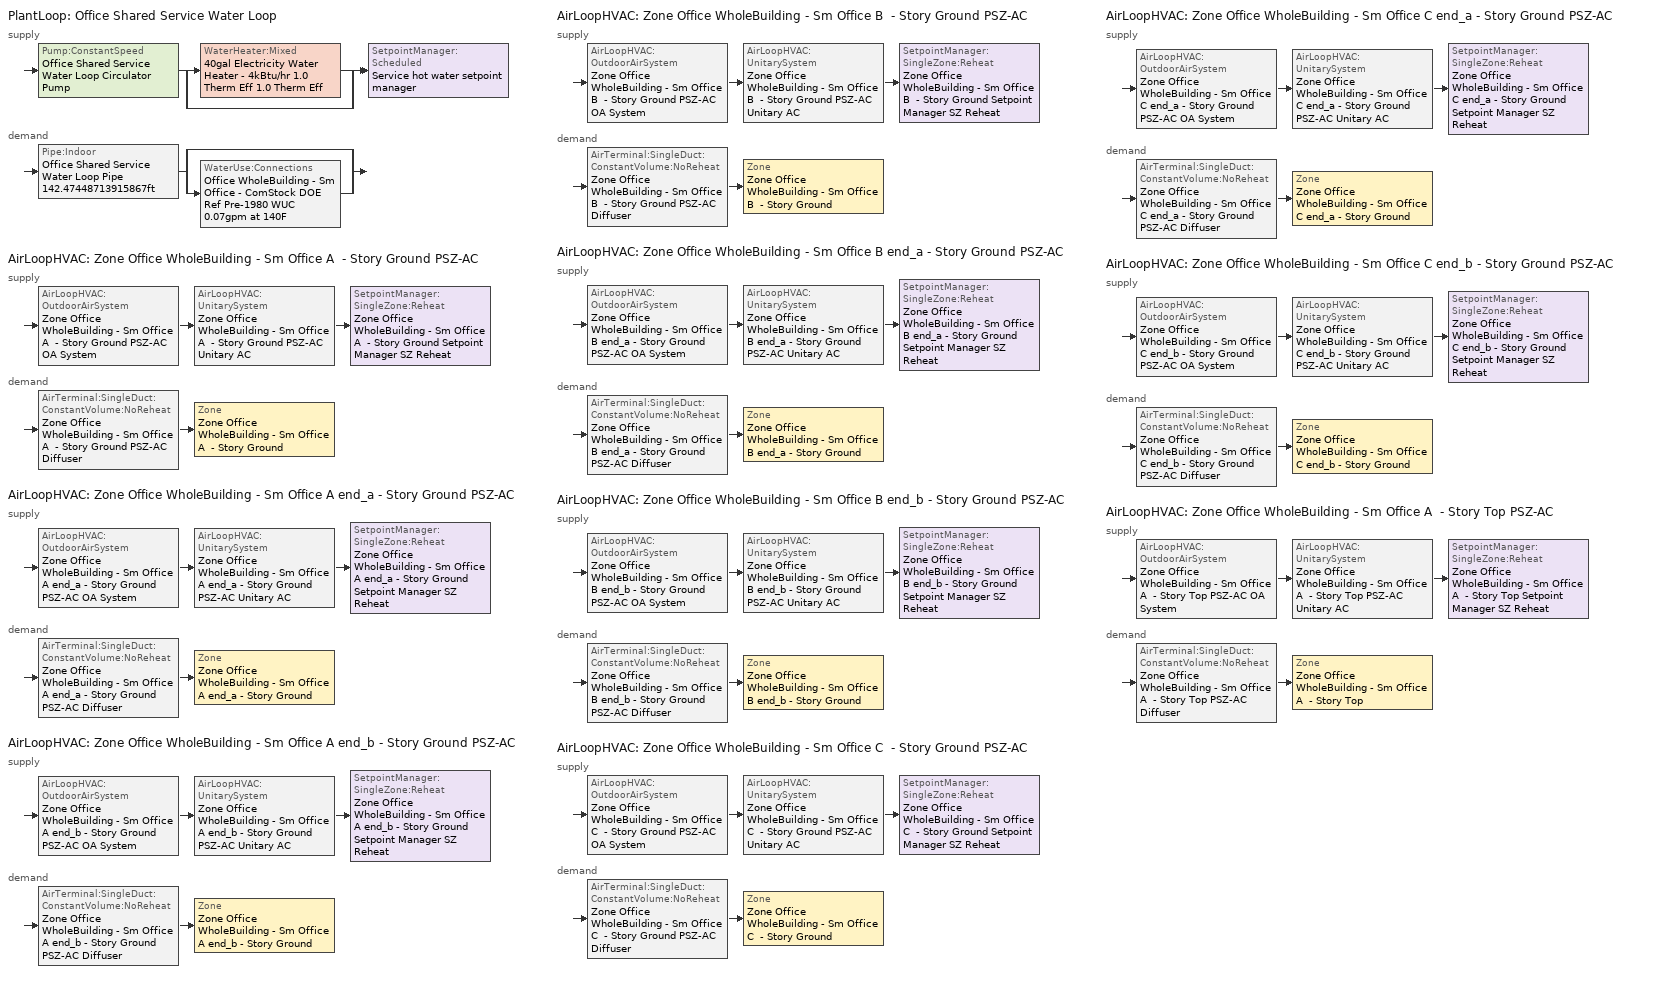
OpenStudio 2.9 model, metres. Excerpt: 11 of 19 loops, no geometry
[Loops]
PlantLoop 'Office Shared Service Water Loop'
 supply: Pump:ConstantSpeed 'Office Shared Service Water Loop Circulator Pump' > split
  | WaterHeater:Mixed '40gal Electricity Water Heater - 4kBtu/hr 1.0 Therm Eff 1.0 Therm Eff'
  | bypass
  join > SetpointManager:Scheduled 'Service hot water setpoint manager'
 demand: Pipe:Indoor 'Office Shared Service Water Loop Pipe 142.47448713915867ft' > split
  | bypass
  | WaterUse:Connections 'Office WholeBuilding - Sm Office - ComStock DOE Ref Pre-1980 WUC 0.07gpm at 140F'
AirLoopHVAC 'Zone Office WholeBuilding - Sm Office A  - Story Ground PSZ-AC'
 supply: AirLoopHVAC:OutdoorAirSystem 'Zone Office WholeBuilding - Sm Office A  - Story Ground PSZ-AC OA System' > AirLoopHVAC:UnitarySystem 'Zone Office WholeBuilding - Sm Office A  - Story Ground PSZ-AC Unitary AC' > SetpointManager:SingleZone:Reheat 'Zone Office WholeBuilding - Sm Office A  - Story Ground Setpoint Manager SZ Reheat'
 demand: AirTerminal:SingleDuct:ConstantVolume:NoReheat 'Zone Office WholeBuilding - Sm Office A  - Story Ground PSZ-AC Diffuser' > Zone 'Zone Office WholeBuilding - Sm Office A  - Story Ground'
AirLoopHVAC 'Zone Office WholeBuilding - Sm Office A end_a - Story Ground PSZ-AC'
 supply: AirLoopHVAC:OutdoorAirSystem 'Zone Office WholeBuilding - Sm Office A end_a - Story Ground PSZ-AC OA System' > AirLoopHVAC:UnitarySystem 'Zone Office WholeBuilding - Sm Office A end_a - Story Ground PSZ-AC Unitary AC' > SetpointManager:SingleZone:Reheat 'Zone Office WholeBuilding - Sm Office A end_a - Story Ground Setpoint Manager SZ Reheat'
 demand: AirTerminal:SingleDuct:ConstantVolume:NoReheat 'Zone Office WholeBuilding - Sm Office A end_a - Story Ground PSZ-AC Diffuser' > Zone 'Zone Office WholeBuilding - Sm Office A end_a - Story Ground'
AirLoopHVAC 'Zone Office WholeBuilding - Sm Office A end_b - Story Ground PSZ-AC'
 supply: AirLoopHVAC:OutdoorAirSystem 'Zone Office WholeBuilding - Sm Office A end_b - Story Ground PSZ-AC OA System' > AirLoopHVAC:UnitarySystem 'Zone Office WholeBuilding - Sm Office A end_b - Story Ground PSZ-AC Unitary AC' > SetpointManager:SingleZone:Reheat 'Zone Office WholeBuilding - Sm Office A end_b - Story Ground Setpoint Manager SZ Reheat'
 demand: AirTerminal:SingleDuct:ConstantVolume:NoReheat 'Zone Office WholeBuilding - Sm Office A end_b - Story Ground PSZ-AC Diffuser' > Zone 'Zone Office WholeBuilding - Sm Office A end_b - Story Ground'
AirLoopHVAC 'Zone Office WholeBuilding - Sm Office B  - Story Ground PSZ-AC'
 supply: AirLoopHVAC:OutdoorAirSystem 'Zone Office WholeBuilding - Sm Office B  - Story Ground PSZ-AC OA System' > AirLoopHVAC:UnitarySystem 'Zone Office WholeBuilding - Sm Office B  - Story Ground PSZ-AC Unitary AC' > SetpointManager:SingleZone:Reheat 'Zone Office WholeBuilding - Sm Office B  - Story Ground Setpoint Manager SZ Reheat'
 demand: AirTerminal:SingleDuct:ConstantVolume:NoReheat 'Zone Office WholeBuilding - Sm Office B  - Story Ground PSZ-AC Diffuser' > Zone 'Zone Office WholeBuilding - Sm Office B  - Story Ground'
AirLoopHVAC 'Zone Office WholeBuilding - Sm Office B end_a - Story Ground PSZ-AC'
 supply: AirLoopHVAC:OutdoorAirSystem 'Zone Office WholeBuilding - Sm Office B end_a - Story Ground PSZ-AC OA System' > AirLoopHVAC:UnitarySystem 'Zone Office WholeBuilding - Sm Office B end_a - Story Ground PSZ-AC Unitary AC' > SetpointManager:SingleZone:Reheat 'Zone Office WholeBuilding - Sm Office B end_a - Story Ground Setpoint Manager SZ Reheat'
 demand: AirTerminal:SingleDuct:ConstantVolume:NoReheat 'Zone Office WholeBuilding - Sm Office B end_a - Story Ground PSZ-AC Diffuser' > Zone 'Zone Office WholeBuilding - Sm Office B end_a - Story Ground'
AirLoopHVAC 'Zone Office WholeBuilding - Sm Office B end_b - Story Ground PSZ-AC'
 supply: AirLoopHVAC:OutdoorAirSystem 'Zone Office WholeBuilding - Sm Office B end_b - Story Ground PSZ-AC OA System' > AirLoopHVAC:UnitarySystem 'Zone Office WholeBuilding - Sm Office B end_b - Story Ground PSZ-AC Unitary AC' > SetpointManager:SingleZone:Reheat 'Zone Office WholeBuilding - Sm Office B end_b - Story Ground Setpoint Manager SZ Reheat'
 demand: AirTerminal:SingleDuct:ConstantVolume:NoReheat 'Zone Office WholeBuilding - Sm Office B end_b - Story Ground PSZ-AC Diffuser' > Zone 'Zone Office WholeBuilding - Sm Office B end_b - Story Ground'
AirLoopHVAC 'Zone Office WholeBuilding - Sm Office C  - Story Ground PSZ-AC'
 supply: AirLoopHVAC:OutdoorAirSystem 'Zone Office WholeBuilding - Sm Office C  - Story Ground PSZ-AC OA System' > AirLoopHVAC:UnitarySystem 'Zone Office WholeBuilding - Sm Office C  - Story Ground PSZ-AC Unitary AC' > SetpointManager:SingleZone:Reheat 'Zone Office WholeBuilding - Sm Office C  - Story Ground Setpoint Manager SZ Reheat'
 demand: AirTerminal:SingleDuct:ConstantVolume:NoReheat 'Zone Office WholeBuilding - Sm Office C  - Story Ground PSZ-AC Diffuser' > Zone 'Zone Office WholeBuilding - Sm Office C  - Story Ground'
AirLoopHVAC 'Zone Office WholeBuilding - Sm Office C end_a - Story Ground PSZ-AC'
 supply: AirLoopHVAC:OutdoorAirSystem 'Zone Office WholeBuilding - Sm Office C end_a - Story Ground PSZ-AC OA System' > AirLoopHVAC:UnitarySystem 'Zone Office WholeBuilding - Sm Office C end_a - Story Ground PSZ-AC Unitary AC' > SetpointManager:SingleZone:Reheat 'Zone Office WholeBuilding - Sm Office C end_a - Story Ground Setpoint Manager SZ Reheat'
 demand: AirTerminal:SingleDuct:ConstantVolume:NoReheat 'Zone Office WholeBuilding - Sm Office C end_a - Story Ground PSZ-AC Diffuser' > Zone 'Zone Office WholeBuilding - Sm Office C end_a - Story Ground'
AirLoopHVAC 'Zone Office WholeBuilding - Sm Office C end_b - Story Ground PSZ-AC'
 supply: AirLoopHVAC:OutdoorAirSystem 'Zone Office WholeBuilding - Sm Office C end_b - Story Ground PSZ-AC OA System' > AirLoopHVAC:UnitarySystem 'Zone Office WholeBuilding - Sm Office C end_b - Story Ground PSZ-AC Unitary AC' > SetpointManager:SingleZone:Reheat 'Zone Office WholeBuilding - Sm Office C end_b - Story Ground Setpoint Manager SZ Reheat'
 demand: AirTerminal:SingleDuct:ConstantVolume:NoReheat 'Zone Office WholeBuilding - Sm Office C end_b - Story Ground PSZ-AC Diffuser' > Zone 'Zone Office WholeBuilding - Sm Office C end_b - Story Ground'
AirLoopHVAC 'Zone Office WholeBuilding - Sm Office A  - Story Top PSZ-AC'
 supply: AirLoopHVAC:OutdoorAirSystem 'Zone Office WholeBuilding - Sm Office A  - Story Top PSZ-AC OA System' > AirLoopHVAC:UnitarySystem 'Zone Office WholeBuilding - Sm Office A  - Story Top PSZ-AC Unitary AC' > SetpointManager:SingleZone:Reheat 'Zone Office WholeBuilding - Sm Office A  - Story Top Setpoint Manager SZ Reheat'
 demand: AirTerminal:SingleDuct:ConstantVolume:NoReheat 'Zone Office WholeBuilding - Sm Office A  - Story Top PSZ-AC Diffuser' > Zone 'Zone Office WholeBuilding - Sm Office A  - Story Top'
[SizingPeriod:DesignDay]
Fort Collins Sawrs Ann Htg 99% Condns DB 1: Maximum Dry-Bulb Temperature {C}=-15.1; Daily Dry-Bulb Temperature Range {deltaC}=0; Humidity Indicating Conditions at Maximum Dry-Bulb=-15.1; Barometric Pressure {Pa}=84297; Wind Speed {m/s}=2.1; Wind Direction {deg}=20; Sky Clearness=0; Rain Indicator=0; Snow Indicator=0; Day of Month=21; Month=12; Day Type=WinterDesignDay; Daylight Saving Time Indicator=0; Humidity Indicating Type=Wetbulb; Dry-Bulb Temperature Range Modifier Type=DefaultMultipliers; Solar Model Indicator=ASHRAEClearSky
[Construction]
Copper pipe 0.75in type L with 0.5in fiberglass batt: Fiberglass batt 0.5in, Copper pipe 0.75in type L
[Material] Roughness=Smooth; Thermal Absorptance=0.9; Solar Absorptance=0.7; Visible Absorptance=0.7
Name | Thickness {m} | Conductivity {W/m-K} | Density {kg/m3} | Specific Heat {J/kg-K}
Copper pipe 0.75in type L | 0.001143 | 386 | 8906.27 | 385.1856
Fiberglass batt 0.5in | 0.0127 | 0.0663448 | 11.2129 | 837.36
[Sizing:Zone] Zone Cooling Design Supply Air Temperature Input Method=SupplyAirTemperature; Zone Cooling Design Supply Air Temperature {C}=12.7778; Zone Cooling Design Supply Air Temperature Difference {deltaC}=11.11; Zone Heating Design Supply Air Temperature Input Method=SupplyAirTemperature; Zone Heating Design Supply Air Temperature {C}=50; Zone Heating Design Supply Air Temperature Difference {deltaC}=11.11; Zone Cooling Design Supply Air Humidity Ratio {kg-H2O/kg-air}=0.0085; Zone Heating Design Supply Air Humidity Ratio {kg-H2O/kg-air}=0.008; Cooling Design Air Flow Method=DesignDay; Heating Design Air Flow Method=DesignDay; Account for Dedicated Outdoor Air System=No; Dedicated Outdoor Air System Control Strategy=NeutralSupplyAir; Dedicated Outdoor Air Low Setpoint Temperature for Design {C}=autosize; Dedicated Outdoor Air High Setpoint Temperature for Design {C}=autosize
Zone Office WholeBuilding - Sm Office A end_a - Story Ground; Zone Office WholeBuilding - Sm Office B end_a - Story Ground; Zone Office WholeBuilding - Sm Office C end_a - Story Ground; Zone Office WholeBuilding - Sm Office A  - Story Ground; Zone Office WholeBuilding - Sm Office B  - Story Ground; Zone Office WholeBuilding - Sm Office C  - Story Ground; Zone Office WholeBuilding - Sm Office A end_b - Story Ground; Zone Office WholeBuilding - Sm Office B end_b - Story Ground; Zone Office WholeBuilding - Sm Office C end_b - Story Ground; Zone Office WholeBuilding - Sm Office A  - Story Top
[Zone equipment]
Zone Office WholeBuilding - Sm Office A end_a - Story Ground: Zone Office WholeBuilding - Sm Office A end_a - Story Ground PSZ-AC Diffuser
Zone Office WholeBuilding - Sm Office B end_a - Story Ground: Zone Office WholeBuilding - Sm Office B end_a - Story Ground PSZ-AC Diffuser
Zone Office WholeBuilding - Sm Office C end_a - Story Ground: Zone Office WholeBuilding - Sm Office C end_a - Story Ground PSZ-AC Diffuser
Zone Office WholeBuilding - Sm Office A  - Story Ground: Zone Office WholeBuilding - Sm Office A  - Story Ground PSZ-AC Diffuser
Zone Office WholeBuilding - Sm Office B  - Story Ground: Zone Office WholeBuilding - Sm Office B  - Story Ground PSZ-AC Diffuser
Zone Office WholeBuilding - Sm Office C  - Story Ground: Zone Office WholeBuilding - Sm Office C  - Story Ground PSZ-AC Diffuser
Zone Office WholeBuilding - Sm Office A end_b - Story Ground: Zone Office WholeBuilding - Sm Office A end_b - Story Ground PSZ-AC Diffuser
Zone Office WholeBuilding - Sm Office B end_b - Story Ground: Zone Office WholeBuilding - Sm Office B end_b - Story Ground PSZ-AC Diffuser
Zone Office WholeBuilding - Sm Office C end_b - Story Ground: Zone Office WholeBuilding - Sm Office C end_b - Story Ground PSZ-AC Diffuser
Zone Office WholeBuilding - Sm Office A  - Story Top: Zone Office WholeBuilding - Sm Office A  - Story Top PSZ-AC Diffuser
[WaterUse:Connections]
Office WholeBuilding - Sm Office - ComStock DOE Ref Pre-1980 WUC 0.07gpm at 140F: Water Use Equipment Name 1=Office WholeBuilding - Sm Office - ComStock DOE Ref Pre-1980 Service Water Use 0.07gpm at 140F
[WaterUse:Equipment:Definition]
Office WholeBuilding - Sm Office - ComStock DOE Ref Pre-1980 Service Water Use Def 0.07gpm: Peak Flow Rate {m3/s}=4.30004e-06; Target Temperature Schedule=Mixed Water At Faucet Temp - 140F; Sensible Fraction Schedule=Fraction Sensible - 0.2; Latent Fraction Schedule=Fraction Latent - 0.05
[WaterUse:Equipment]
Office WholeBuilding - Sm Office - ComStock DOE Ref Pre-1980 Service Water Use 0.07gpm at 140F: Water Use Equipment Definition=Office WholeBuilding - Sm Office - ComStock DOE Ref Pre-1980 Service Water Use Def 0.07gpm; Flow Rate Fraction Schedule=OfficeSmall BLDG_SWH_SCH
[PlantLoop]
Office Shared Service Water Loop: Glycol Concentration=0; Maximum Loop Temperature {C}=60; Minimum Loop Temperature {C}=10; Plant Loop Volume {m3}=Autocalculate; Load Distribution Scheme=Optimal
[Sizing:Plant]
Office Shared Service Water Loop: Loop Type=Heating; Design Loop Exit Temperature {C}=60; Loop Design Temperature Difference {deltaC}=5; Sizing Option=NonCoincident; Zone Timesteps in Averaging Window=1; Coincident Sizing Factor Mode=None
[SetpointManager:Scheduled]
Service hot water setpoint manager: Control Variable=Temperature; Schedule=Service Water Loop Temp - 140F; Setpoint Node or NodeList=Office Shared Service Water Loop Supply Outlet Node
[Pump:ConstantSpeed]
Office Shared Service Water Loop Circulator Pump: Rated Flow Rate {m3/s}=autosize; Rated Pump Head {Pa}=29890.7; Rated Power Consumption {W}=autosize; Motor Efficiency=0.825; Fraction of Motor Inefficiencies to Fluid Stream=0; Pump Control Type=Intermittent; Design Power Sizing Method=PowerPerFlowPerPressure; Design Electric Power per Unit Flow Rate {W/(m3/s)}=348701.1; Design Shaft Power per Unit Flow Rate per Unit Head {W-s/m3-Pa}=1.28205
[WaterHeater:Mixed]
40gal Electricity Water Heater - 4kBtu/hr 1.0 Therm Eff 1.0 Therm Eff: Tank Volume {m3}=0.151416; Setpoint Temperature Schedule=Service Water Loop Temp - 140F; Deadband Temperature Difference {deltaC}=2; Maximum Temperature Limit {C}=60; Heater Control Type=Cycle; Heater Maximum Capacity {W}=1258.42; Heater Fuel Type=Electricity; Heater Thermal Efficiency=1; Off Cycle Parasitic Fuel Consumption Rate {W}=0; Off Cycle Parasitic Fuel Type=Electricity; Off Cycle Parasitic Heat Fraction to Tank=0; On Cycle Parasitic Fuel Consumption Rate {W}=0; On Cycle Parasitic Fuel Type=Electricity; On Cycle Parasitic Heat Fraction to Tank=0; Ambient Temperature Indicator=Schedule; Ambient Temperature Schedule=Water Heater Ambient Temp Schedule - 70.0f; Off Cycle Loss Coefficient to Ambient Temperature {W/K}=1.20802; On Cycle Loss Coefficient to Ambient Temperature {W/K}=1.20802; Use Side Effectiveness=1; Source Side Effectiveness=1; Use Side Design Flow Rate {m3/s}=autosize; Source Side Design Flow Rate {m3/s}=autosize; Indirect Water Heating Recovery Time {hr}=1.5; Source Side Flow Control Mode=IndirectHeatPrimarySetpoint
[Pipe:Indoor]
Office Shared Service Water Loop Pipe 142.47448713915867ft: Construction=Copper pipe 0.75in type L with 0.5in fiberglass batt; Environment Type=Schedule; Ambient Temperature Schedule=Office Shared Service Water Loop Piping Air Temp - 70F; Ambient Air Velocity Schedule=Office Shared Service Water Loop Piping Air Velocity - 0.67mph; Pipe Inside Diameter {m}=0.019939; Pipe Length {m}=43.4262
[AirLoopHVAC] Design Supply Air Flow Rate {m3/s}=AutoSize
Name | Availability Schedule
Zone Office WholeBuilding - Sm Office A  - Story Ground PSZ-AC | Zone Office WholeBuilding - Sm Office A  - Story Ground PSZ-AC_constant_night_fan_schedule
Zone Office WholeBuilding - Sm Office A end_a - Story Ground PSZ-AC | Zone Office WholeBuilding - Sm Office A end_a - Story Ground PSZ-AC_constant_night_fan_schedule
Zone Office WholeBuilding - Sm Office A end_b - Story Ground PSZ-AC | Zone Office WholeBuilding - Sm Office A end_b - Story Ground PSZ-AC_constant_night_fan_schedule
Zone Office WholeBuilding - Sm Office B  - Story Ground PSZ-AC | Zone Office WholeBuilding - Sm Office B  - Story Ground PSZ-AC_constant_night_fan_schedule
Zone Office WholeBuilding - Sm Office B end_a - Story Ground PSZ-AC | Zone Office WholeBuilding - Sm Office B end_a - Story Ground PSZ-AC_constant_night_fan_schedule
Zone Office WholeBuilding - Sm Office B end_b - Story Ground PSZ-AC | Zone Office WholeBuilding - Sm Office B end_b - Story Ground PSZ-AC_constant_night_fan_schedule
Zone Office WholeBuilding - Sm Office C  - Story Ground PSZ-AC | Zone Office WholeBuilding - Sm Office C  - Story Ground PSZ-AC_constant_night_fan_schedule
Zone Office WholeBuilding - Sm Office C end_a - Story Ground PSZ-AC | Zone Office WholeBuilding - Sm Office C end_a - Story Ground PSZ-AC_constant_night_fan_schedule
Zone Office WholeBuilding - Sm Office C end_b - Story Ground PSZ-AC | Zone Office WholeBuilding - Sm Office C end_b - Story Ground PSZ-AC_constant_night_fan_schedule
Zone Office WholeBuilding - Sm Office A  - Story Top PSZ-AC | Zone Office WholeBuilding - Sm Office A  - Story Top PSZ-AC_constant_night_fan_schedule
[Sizing:System] Type of Load to Size On=Sensible; Design Outdoor Air Flow Rate {m3/s}=Autosize; Central Heating Maximum System Air Flow Ratio=1; Preheat Design Temperature {C}=7.22222; Preheat Design Humidity Ratio {kg-H2O/kg-Air}=0.008; Precool Design Temperature {C}=12.7778; Precool Design Humidity Ratio {kg-H2O/kg-Air}=0.008; Central Cooling Design Supply Air Temperature {C}=12.7778; Central Heating Design Supply Air Temperature {C}=50; Sizing Option=Coincident; 100% Outdoor Air in Cooling=No; 100% Outdoor Air in Heating=No; Central Cooling Design Supply Air Humidity Ratio {kg-H2O/kg-Air}=0.0085; Central Heating Design Supply Air Humidity Ratio {kg-H2O/kg-Air}=0.008; Cooling Design Air Flow Method=DesignDay; Cooling Design Air Flow Rate {m3/s}=0; Heating Design Air Flow Method=DesignDay; Heating Design Air Flow Rate {m3/s}=0; System Outdoor Air Method=ZoneSum; Zone Maximum Outdoor Air Fraction=1; Cooling Supply Air Flow Rate Per Floor Area {m3/s-m2}=0.00996765; Cooling Fraction of Autosized Cooling Supply Air Flow Rate=1; Cooling Supply Air Flow Rate Per Unit Cooling Capacity {m3/s-W}=3.94755e-05; Heating Supply Air Flow Rate Per Floor Area {m3/s-m2}=0.00996765; Heating Fraction of Autosized Heating Supply Air Flow Rate=1; Heating Fraction of Autosized Cooling Supply Air Flow Rate=1; Heating Supply Air Flow Rate Per Unit Heating Capacity {m3/s-W}=3.15882e-05; Cooling Design Capacity Method=CoolingDesignCapacity; Cooling Design Capacity {W}=autosize; Cooling Design Capacity Per Floor Area {W/m2}=234.7; Fraction of Autosized Cooling Design Capacity=1; Heating Design Capacity Method=HeatingDesignCapacity; Heating Design Capacity {W}=autosize; Heating Design Capacity Per Floor Area {W/m2}=157; Fraction of Autosized Heating Design Capacity=1; Central Cooling Capacity Control Method=OnOff
Zone Office WholeBuilding - Sm Office A  - Story Ground PSZ-AC; Zone Office WholeBuilding - Sm Office A end_a - Story Ground PSZ-AC; Zone Office WholeBuilding - Sm Office A end_b - Story Ground PSZ-AC; Zone Office WholeBuilding - Sm Office B  - Story Ground PSZ-AC; Zone Office WholeBuilding - Sm Office B end_a - Story Ground PSZ-AC; Zone Office WholeBuilding - Sm Office B end_b - Story Ground PSZ-AC; Zone Office WholeBuilding - Sm Office C  - Story Ground PSZ-AC; Zone Office WholeBuilding - Sm Office C end_a - Story Ground PSZ-AC; Zone Office WholeBuilding - Sm Office C end_b - Story Ground PSZ-AC; Zone Office WholeBuilding - Sm Office A  - Story Top PSZ-AC
[SetpointManager:SingleZone:Reheat] Minimum Supply Air Temperature {C}=12.7778; Maximum Supply Air Temperature {C}=50
Name | Control Zone | Setpoint Node or NodeList
Zone Office WholeBuilding - Sm Office A  - Story Ground Setpoint Manager SZ Reheat | Zone Office WholeBuilding - Sm Office A  - Story Ground | Zone Office WholeBuilding - Sm Office A  - Story Ground PSZ-AC Supply Outlet Node
Zone Office WholeBuilding - Sm Office A end_a - Story Ground Setpoint Manager SZ Reheat | Zone Office WholeBuilding - Sm Office A end_a - Story Ground | Zone Office WholeBuilding - Sm Office A end_a - Story Ground PSZ-AC Supply Outlet Node
Zone Office WholeBuilding - Sm Office A end_b - Story Ground Setpoint Manager SZ Reheat | Zone Office WholeBuilding - Sm Office A end_b - Story Ground | Zone Office WholeBuilding - Sm Office A end_b - Story Ground PSZ-AC Supply Outlet Node
Zone Office WholeBuilding - Sm Office B  - Story Ground Setpoint Manager SZ Reheat | Zone Office WholeBuilding - Sm Office B  - Story Ground | Zone Office WholeBuilding - Sm Office B  - Story Ground PSZ-AC Supply Outlet Node
Zone Office WholeBuilding - Sm Office B end_a - Story Ground Setpoint Manager SZ Reheat | Zone Office WholeBuilding - Sm Office B end_a - Story Ground | Zone Office WholeBuilding - Sm Office B end_a - Story Ground PSZ-AC Supply Outlet Node
Zone Office WholeBuilding - Sm Office B end_b - Story Ground Setpoint Manager SZ Reheat | Zone Office WholeBuilding - Sm Office B end_b - Story Ground | Zone Office WholeBuilding - Sm Office B end_b - Story Ground PSZ-AC Supply Outlet Node
Zone Office WholeBuilding - Sm Office C  - Story Ground Setpoint Manager SZ Reheat | Zone Office WholeBuilding - Sm Office C  - Story Ground | Zone Office WholeBuilding - Sm Office C  - Story Ground PSZ-AC Supply Outlet Node
Zone Office WholeBuilding - Sm Office C end_a - Story Ground Setpoint Manager SZ Reheat | Zone Office WholeBuilding - Sm Office C end_a - Story Ground | Zone Office WholeBuilding - Sm Office C end_a - Story Ground PSZ-AC Supply Outlet Node
Zone Office WholeBuilding - Sm Office C end_b - Story Ground Setpoint Manager SZ Reheat | Zone Office WholeBuilding - Sm Office C end_b - Story Ground | Zone Office WholeBuilding - Sm Office C end_b - Story Ground PSZ-AC Supply Outlet Node
Zone Office WholeBuilding - Sm Office A  - Story Top Setpoint Manager SZ Reheat | Zone Office WholeBuilding - Sm Office A  - Story Top | Zone Office WholeBuilding - Sm Office A  - Story Top PSZ-AC Supply Outlet Node
[Coil:Heating:Gas] Availability Schedule=Always On Discrete; Gas Burner Efficiency=0.78; Nominal Capacity {W}=AutoSize; Parasitic Electric Load {W}=0; Parasitic Gas Load {W}=0
Zone Office WholeBuilding - Sm Office A  - Story Ground PSZ-AC Gas Htg Coil; Zone Office WholeBuilding - Sm Office A end_a - Story Ground PSZ-AC Gas Htg Coil; Zone Office WholeBuilding - Sm Office A end_b - Story Ground PSZ-AC Gas Htg Coil; Zone Office WholeBuilding - Sm Office B  - Story Ground PSZ-AC Gas Htg Coil; Zone Office WholeBuilding - Sm Office B end_a - Story Ground PSZ-AC Gas Htg Coil; Zone Office WholeBuilding - Sm Office B end_b - Story Ground PSZ-AC Gas Htg Coil; Zone Office WholeBuilding - Sm Office C  - Story Ground PSZ-AC Gas Htg Coil; Zone Office WholeBuilding - Sm Office C end_a - Story Ground PSZ-AC Gas Htg Coil; Zone Office WholeBuilding - Sm Office C end_b - Story Ground PSZ-AC Gas Htg Coil; Zone Office WholeBuilding - Sm Office A  - Story Top PSZ-AC Gas Htg Coil
[Coil:Heating:Electric] Availability Schedule=Always Off Discrete; Efficiency=1; Nominal Capacity {W}=0
Zone Office WholeBuilding - Sm Office A  - Story Ground PSZ-AC No Heat; Zone Office WholeBuilding - Sm Office A end_a - Story Ground PSZ-AC No Heat; Zone Office WholeBuilding - Sm Office A end_b - Story Ground PSZ-AC No Heat; Zone Office WholeBuilding - Sm Office B  - Story Ground PSZ-AC No Heat; Zone Office WholeBuilding - Sm Office B end_a - Story Ground PSZ-AC No Heat; Zone Office WholeBuilding - Sm Office B end_b - Story Ground PSZ-AC No Heat; Zone Office WholeBuilding - Sm Office C  - Story Ground PSZ-AC No Heat; Zone Office WholeBuilding - Sm Office C end_a - Story Ground PSZ-AC No Heat; Zone Office WholeBuilding - Sm Office C end_b - Story Ground PSZ-AC No Heat; Zone Office WholeBuilding - Sm Office A  - Story Top PSZ-AC No Heat
[Coil:Cooling:DX:SingleSpeed] Availability Schedule=Always On Discrete; Rated Total Cooling Capacity {W}=autosize; Rated Sensible Heat Ratio=autosize; Rated COP {W/W}=3.91157; Rated Air Flow Rate {m3/s}=autosize; Rated Evaporator Fan Power Per Volume Flow Rate {W/(m3/s)}=773.3; Total Cooling Capacity Function of Temperature Curve=CoilClgDXQRatio_fTwbToadbSI; Total Cooling Capacity Function of Flow Fraction Curve=CoilClgDXSnglQRatio_fCFMRatio; Energy Input Ratio Function of Temperature Curve=CoilClgDXEIRRatio_fTwbToadbSI; Energy Input Ratio Function of Flow Fraction Curve=CoilClgDXSnglEIRRatio_fCFMRatio; Part Load Fraction Correlation Curve=CoilClgDXEIRRatio_fQFrac; Condenser Type=AirCooled; Evaporative Condenser Effectiveness=0; Evaporative Condenser Air Flow Rate {m3/s}=Autosize; Evaporative Condenser Pump Rated Power Consumption {W}=Autosize; Crankcase Heater Capacity {W}=0; Maximum Outdoor Dry-Bulb Temperature for Crankcase Heater Operation {C}=0; Basin Heater Capacity {W/K}=0; Basin Heater Setpoint Temperature {C}=10
Zone Office WholeBuilding - Sm Office A  - Story Ground PSZ-AC 1spd DX AC Clg Coil 8kBtu/hr 11.06SEER 6kBtu/hr 13.0SEER; Zone Office WholeBuilding - Sm Office A end_a - Story Ground PSZ-AC 1spd DX AC Clg Coil 3kBtu/hr 11.06SEER 3kBtu/hr 13.0SEER; Zone Office WholeBuilding - Sm Office A end_b - Story Ground PSZ-AC 1spd DX AC Clg Coil 4kBtu/hr 11.06SEER 3kBtu/hr 13.0SEER; Zone Office WholeBuilding - Sm Office B  - Story Ground PSZ-AC 1spd DX AC Clg Coil 6kBtu/hr 11.06SEER 4kBtu/hr 13.0SEER; Zone Office WholeBuilding - Sm Office B end_a - Story Ground PSZ-AC 1spd DX AC Clg Coil 3kBtu/hr 11.06SEER 2kBtu/hr 13.0SEER; Zone Office WholeBuilding - Sm Office B end_b - Story Ground PSZ-AC 1spd DX AC Clg Coil 3kBtu/hr 11.06SEER 2kBtu/hr 13.0SEER; Zone Office WholeBuilding - Sm Office C  - Story Ground PSZ-AC 1spd DX AC Clg Coil 9kBtu/hr 11.06SEER 7kBtu/hr 13.0SEER; Zone Office WholeBuilding - Sm Office C end_a - Story Ground PSZ-AC 1spd DX AC Clg Coil 4kBtu/hr 11.06SEER 3kBtu/hr 13.0SEER; Zone Office WholeBuilding - Sm Office C end_b - Story Ground PSZ-AC 1spd DX AC Clg Coil 4kBtu/hr 11.06SEER 3kBtu/hr 13.0SEER; Zone Office WholeBuilding - Sm Office A  - Story Top PSZ-AC 1spd DX AC Clg Coil 24kBtu/hr 11.06SEER 20kBtu/hr 13.0SEER
[Fan:OnOff] Availability Schedule=Always On Discrete; Fan Total Efficiency=0.53625; Pressure Rise {Pa}=622.722; Maximum Flow Rate {m3/s}=autosize; Motor Efficiency=0.825; Motor In Airstream Fraction=1
Name | Fan Power Ratio Function of Speed Ratio Curve | Fan Efficiency Ratio Function of Speed Ratio Curve
Zone Office WholeBuilding - Sm Office A  - Story Ground PSZ-AC Fan | Fan On Off Power Curve | Fan On Off Efficiency Curve
Zone Office WholeBuilding - Sm Office A end_a - Story Ground PSZ-AC Fan | Fan On Off Power Curve 1 | Fan On Off Efficiency Curve 1
Zone Office WholeBuilding - Sm Office A end_b - Story Ground PSZ-AC Fan | Fan On Off Power Curve 2 | Fan On Off Efficiency Curve 2
Zone Office WholeBuilding - Sm Office B  - Story Ground PSZ-AC Fan | Fan On Off Power Curve 3 | Fan On Off Efficiency Curve 3
Zone Office WholeBuilding - Sm Office B end_a - Story Ground PSZ-AC Fan | Fan On Off Power Curve 4 | Fan On Off Efficiency Curve 4
Zone Office WholeBuilding - Sm Office B end_b - Story Ground PSZ-AC Fan | Fan On Off Power Curve 5 | Fan On Off Efficiency Curve 5
Zone Office WholeBuilding - Sm Office C  - Story Ground PSZ-AC Fan | Fan On Off Power Curve 6 | Fan On Off Efficiency Curve 6
Zone Office WholeBuilding - Sm Office C end_a - Story Ground PSZ-AC Fan | Fan On Off Power Curve 7 | Fan On Off Efficiency Curve 7
Zone Office WholeBuilding - Sm Office C end_b - Story Ground PSZ-AC Fan | Fan On Off Power Curve 8 | Fan On Off Efficiency Curve 8
Zone Office WholeBuilding - Sm Office A  - Story Top PSZ-AC Fan | Fan On Off Power Curve 9 | Fan On Off Efficiency Curve 9
[AirLoopHVAC:UnitarySystem] Control Type=Load; Dehumidification Control Type=None; Availability Schedule=Always On Discrete; Fan Placement=DrawThrough; DX Heating Coil Sizing Ratio=1; Use DOAS DX Cooling Coil=No; DOAS DX Cooling Coil Leaving Minimum Air Temperature {C}=2; Latent Load Control=SensibleOnlyLoadControl; Supply Air Flow Rate During Cooling Operation {m3/s}=Autosize; Supply Air Flow Rate During Heating Operation {m3/s}=Autosize; Supply Air Flow Rate When No Cooling or Heating is Required {m3/s}=Autosize; Maximum Supply Air Temperature {C}=80; Maximum Outdoor Dry-Bulb Temperature for Supplemental Heater Operation {C}=21; Maximum Cycling Rate {cycles/hr}=2.5; Heat Pump Time Constant {s}=60; Fraction of On-Cycle Power Use=0.01; Heat Pump Fan Delay Time {s}=60; Ancilliary On-Cycle Electric Power {W}=0; Ancilliary Off-Cycle Electric Power {W}=0
Name | Controlling Zone or Thermostat Location | Supply Fan | Supply Air Fan Operating Mode Schedule | Heating Coil | Cooling Coil | Supplemental Heating Coil
Zone Office WholeBuilding - Sm Office A  - Story Ground PSZ-AC Unitary AC | Zone Office WholeBuilding - Sm Office A  - Story Ground | Zone Office WholeBuilding - Sm Office A  - Story Ground PSZ-AC Fan | Zone Office WholeBuilding - Sm Office A  - Story Ground PSZ-AC_constant_night_fan_schedule | Zone Office WholeBuilding - Sm Office A  - Story Ground PSZ-AC Gas Htg Coil | Zone Office WholeBuilding - Sm Office A  - Story Ground PSZ-AC 1spd DX AC Clg Coil 8kBtu/hr 11.06SEER 6kBtu/hr 13.0SEER | Zone Office WholeBuilding - Sm Office A  - Story Ground PSZ-AC No Heat
Zone Office WholeBuilding - Sm Office A end_a - Story Ground PSZ-AC Unitary AC | Zone Office WholeBuilding - Sm Office A end_a - Story Ground | Zone Office WholeBuilding - Sm Office A end_a - Story Ground PSZ-AC Fan | Zone Office WholeBuilding - Sm Office A end_a - Story Ground PSZ-AC_constant_night_fan_schedule | Zone Office WholeBuilding - Sm Office A end_a - Story Ground PSZ-AC Gas Htg Coil | Zone Office WholeBuilding - Sm Office A end_a - Story Ground PSZ-AC 1spd DX AC Clg Coil 3kBtu/hr 11.06SEER 3kBtu/hr 13.0SEER | Zone Office WholeBuilding - Sm Office A end_a - Story Ground PSZ-AC No Heat
Zone Office WholeBuilding - Sm Office A end_b - Story Ground PSZ-AC Unitary AC | Zone Office WholeBuilding - Sm Office A end_b - Story Ground | Zone Office WholeBuilding - Sm Office A end_b - Story Ground PSZ-AC Fan | Zone Office WholeBuilding - Sm Office A end_b - Story Ground PSZ-AC_constant_night_fan_schedule | Zone Office WholeBuilding - Sm Office A end_b - Story Ground PSZ-AC Gas Htg Coil | Zone Office WholeBuilding - Sm Office A end_b - Story Ground PSZ-AC 1spd DX AC Clg Coil 4kBtu/hr 11.06SEER 3kBtu/hr 13.0SEER | Zone Office WholeBuilding - Sm Office A end_b - Story Ground PSZ-AC No Heat
Zone Office WholeBuilding - Sm Office B  - Story Ground PSZ-AC Unitary AC | Zone Office WholeBuilding - Sm Office B  - Story Ground | Zone Office WholeBuilding - Sm Office B  - Story Ground PSZ-AC Fan | Zone Office WholeBuilding - Sm Office B  - Story Ground PSZ-AC_constant_night_fan_schedule | Zone Office WholeBuilding - Sm Office B  - Story Ground PSZ-AC Gas Htg Coil | Zone Office WholeBuilding - Sm Office B  - Story Ground PSZ-AC 1spd DX AC Clg Coil 6kBtu/hr 11.06SEER 4kBtu/hr 13.0SEER | Zone Office WholeBuilding - Sm Office B  - Story Ground PSZ-AC No Heat
Zone Office WholeBuilding - Sm Office B end_a - Story Ground PSZ-AC Unitary AC | Zone Office WholeBuilding - Sm Office B end_a - Story Ground | Zone Office WholeBuilding - Sm Office B end_a - Story Ground PSZ-AC Fan | Zone Office WholeBuilding - Sm Office B end_a - Story Ground PSZ-AC_constant_night_fan_schedule | Zone Office WholeBuilding - Sm Office B end_a - Story Ground PSZ-AC Gas Htg Coil | Zone Office WholeBuilding - Sm Office B end_a - Story Ground PSZ-AC 1spd DX AC Clg Coil 3kBtu/hr 11.06SEER 2kBtu/hr 13.0SEER | Zone Office WholeBuilding - Sm Office B end_a - Story Ground PSZ-AC No Heat
Zone Office WholeBuilding - Sm Office B end_b - Story Ground PSZ-AC Unitary AC | Zone Office WholeBuilding - Sm Office B end_b - Story Ground | Zone Office WholeBuilding - Sm Office B end_b - Story Ground PSZ-AC Fan | Zone Office WholeBuilding - Sm Office B end_b - Story Ground PSZ-AC_constant_night_fan_schedule | Zone Office WholeBuilding - Sm Office B end_b - Story Ground PSZ-AC Gas Htg Coil | Zone Office WholeBuilding - Sm Office B end_b - Story Ground PSZ-AC 1spd DX AC Clg Coil 3kBtu/hr 11.06SEER 2kBtu/hr 13.0SEER | Zone Office WholeBuilding - Sm Office B end_b - Story Ground PSZ-AC No Heat
Zone Office WholeBuilding - Sm Office C  - Story Ground PSZ-AC Unitary AC | Zone Office WholeBuilding - Sm Office C  - Story Ground | Zone Office WholeBuilding - Sm Office C  - Story Ground PSZ-AC Fan | Zone Office WholeBuilding - Sm Office C  - Story Ground PSZ-AC_constant_night_fan_schedule | Zone Office WholeBuilding - Sm Office C  - Story Ground PSZ-AC Gas Htg Coil | Zone Office WholeBuilding - Sm Office C  - Story Ground PSZ-AC 1spd DX AC Clg Coil 9kBtu/hr 11.06SEER 7kBtu/hr 13.0SEER | Zone Office WholeBuilding - Sm Office C  - Story Ground PSZ-AC No Heat
Zone Office WholeBuilding - Sm Office C end_a - Story Ground PSZ-AC Unitary AC | Zone Office WholeBuilding - Sm Office C end_a - Story Ground | Zone Office WholeBuilding - Sm Office C end_a - Story Ground PSZ-AC Fan | Zone Office WholeBuilding - Sm Office C end_a - Story Ground PSZ-AC_constant_night_fan_schedule | Zone Office WholeBuilding - Sm Office C end_a - Story Ground PSZ-AC Gas Htg Coil | Zone Office WholeBuilding - Sm Office C end_a - Story Ground PSZ-AC 1spd DX AC Clg Coil 4kBtu/hr 11.06SEER 3kBtu/hr 13.0SEER | Zone Office WholeBuilding - Sm Office C end_a - Story Ground PSZ-AC No Heat
Zone Office WholeBuilding - Sm Office C end_b - Story Ground PSZ-AC Unitary AC | Zone Office WholeBuilding - Sm Office C end_b - Story Ground | Zone Office WholeBuilding - Sm Office C end_b - Story Ground PSZ-AC Fan | Zone Office WholeBuilding - Sm Office C end_b - Story Ground PSZ-AC_constant_night_fan_schedule | Zone Office WholeBuilding - Sm Office C end_b - Story Ground PSZ-AC Gas Htg Coil | Zone Office WholeBuilding - Sm Office C end_b - Story Ground PSZ-AC 1spd DX AC Clg Coil 4kBtu/hr 11.06SEER 3kBtu/hr 13.0SEER | Zone Office WholeBuilding - Sm Office C end_b - Story Ground PSZ-AC No Heat
Zone Office WholeBuilding - Sm Office A  - Story Top PSZ-AC Unitary AC | Zone Office WholeBuilding - Sm Office A  - Story Top | Zone Office WholeBuilding - Sm Office A  - Story Top PSZ-AC Fan | Zone Office WholeBuilding - Sm Office A  - Story Top PSZ-AC_constant_night_fan_schedule | Zone Office WholeBuilding - Sm Office A  - Story Top PSZ-AC Gas Htg Coil | Zone Office WholeBuilding - Sm Office A  - Story Top PSZ-AC 1spd DX AC Clg Coil 24kBtu/hr 11.06SEER 20kBtu/hr 13.0SEER | Zone Office WholeBuilding - Sm Office A  - Story Top PSZ-AC No Heat
[Controller:OutdoorAir] Minimum Outdoor Air Flow Rate {m3/s}=autosize; Maximum Outdoor Air Flow Rate {m3/s}=Autosize; Economizer Control Type=NoEconomizer; Economizer Control Action Type=ModulateFlow; Economizer Maximum Limit Dry-Bulb Temperature {C}=28; Economizer Maximum Limit Enthalpy {J/kg}=64000; Lockout Type=LockoutWithCompressor; Minimum Limit Type=FixedMinimum; High Humidity Control=No; Heat Recovery Bypass Control Type=BypassWhenWithinEconomizerLimits
Name | Minimum Outdoor Air Schedule | Controller Mechanical Ventilation
Zone Office WholeBuilding - Sm Office A  - Story Ground PSZ-AC OA System Controller | Zone Office WholeBuilding - Sm Office A  - Story Ground PSZ-AC_night_ventcycle_schedule | Controller Mechanical Ventilation 1
Zone Office WholeBuilding - Sm Office A end_a - Story Ground PSZ-AC OA System Controller | Zone Office WholeBuilding - Sm Office A end_a - Story Ground PSZ-AC_night_ventcycle_schedule | Controller Mechanical Ventilation 2
Zone Office WholeBuilding - Sm Office A end_b - Story Ground PSZ-AC OA System Controller | Zone Office WholeBuilding - Sm Office A end_b - Story Ground PSZ-AC_night_ventcycle_schedule | Controller Mechanical Ventilation 3
Zone Office WholeBuilding - Sm Office B  - Story Ground PSZ-AC OA System Controller | Zone Office WholeBuilding - Sm Office B  - Story Ground PSZ-AC_night_ventcycle_schedule | Controller Mechanical Ventilation 4
Zone Office WholeBuilding - Sm Office B end_a - Story Ground PSZ-AC OA System Controller | Zone Office WholeBuilding - Sm Office B end_a - Story Ground PSZ-AC_night_ventcycle_schedule | Controller Mechanical Ventilation 5
Zone Office WholeBuilding - Sm Office B end_b - Story Ground PSZ-AC OA System Controller | Zone Office WholeBuilding - Sm Office B end_b - Story Ground PSZ-AC_night_ventcycle_schedule | Controller Mechanical Ventilation 6
Zone Office WholeBuilding - Sm Office C  - Story Ground PSZ-AC OA System Controller | Zone Office WholeBuilding - Sm Office C  - Story Ground PSZ-AC_night_ventcycle_schedule | Controller Mechanical Ventilation 7
Zone Office WholeBuilding - Sm Office C end_a - Story Ground PSZ-AC OA System Controller | Zone Office WholeBuilding - Sm Office C end_a - Story Ground PSZ-AC_night_ventcycle_schedule | Controller Mechanical Ventilation 8
Zone Office WholeBuilding - Sm Office C end_b - Story Ground PSZ-AC OA System Controller | Zone Office WholeBuilding - Sm Office C end_b - Story Ground PSZ-AC_night_ventcycle_schedule | Controller Mechanical Ventilation 9
Zone Office WholeBuilding - Sm Office A  - Story Top PSZ-AC OA System Controller | Zone Office WholeBuilding - Sm Office A  - Story Top PSZ-AC_night_ventcycle_schedule | Controller Mechanical Ventilation 10
[Controller:MechanicalVentilation] Availability Schedule=Always On Discrete; System Outdoor Air Method=ZoneSum
Controller Mechanical Ventilation 1; Controller Mechanical Ventilation 2; Controller Mechanical Ventilation 3; Controller Mechanical Ventilation 4; Controller Mechanical Ventilation 5; Controller Mechanical Ventilation 6; Controller Mechanical Ventilation 7; Controller Mechanical Ventilation 8; Controller Mechanical Ventilation 9; Controller Mechanical Ventilation 10
[AirLoopHVAC:OutdoorAirSystem]
Name | Controller
Zone Office WholeBuilding - Sm Office A  - Story Ground PSZ-AC OA System | Zone Office WholeBuilding - Sm Office A  - Story Ground PSZ-AC OA System Controller
Zone Office WholeBuilding - Sm Office A end_a - Story Ground PSZ-AC OA System | Zone Office WholeBuilding - Sm Office A end_a - Story Ground PSZ-AC OA System Controller
Zone Office WholeBuilding - Sm Office A end_b - Story Ground PSZ-AC OA System | Zone Office WholeBuilding - Sm Office A end_b - Story Ground PSZ-AC OA System Controller
Zone Office WholeBuilding - Sm Office B  - Story Ground PSZ-AC OA System | Zone Office WholeBuilding - Sm Office B  - Story Ground PSZ-AC OA System Controller
Zone Office WholeBuilding - Sm Office B end_a - Story Ground PSZ-AC OA System | Zone Office WholeBuilding - Sm Office B end_a - Story Ground PSZ-AC OA System Controller
Zone Office WholeBuilding - Sm Office B end_b - Story Ground PSZ-AC OA System | Zone Office WholeBuilding - Sm Office B end_b - Story Ground PSZ-AC OA System Controller
Zone Office WholeBuilding - Sm Office C  - Story Ground PSZ-AC OA System | Zone Office WholeBuilding - Sm Office C  - Story Ground PSZ-AC OA System Controller
Zone Office WholeBuilding - Sm Office C end_a - Story Ground PSZ-AC OA System | Zone Office WholeBuilding - Sm Office C end_a - Story Ground PSZ-AC OA System Controller
Zone Office WholeBuilding - Sm Office C end_b - Story Ground PSZ-AC OA System | Zone Office WholeBuilding - Sm Office C end_b - Story Ground PSZ-AC OA System Controller
Zone Office WholeBuilding - Sm Office A  - Story Top PSZ-AC OA System | Zone Office WholeBuilding - Sm Office A  - Story Top PSZ-AC OA System Controller
[AvailabilityManager:NightCycle] Applicability Schedule=Always On Discrete; Control Type=CycleOnAny; Thermostat Tolerance {deltaC}=1; Cycling Run Time {s}=1800
Availability Manager Night Cycle 1; Availability Manager Night Cycle 2; Availability Manager Night Cycle 3; Availability Manager Night Cycle 4; Availability Manager Night Cycle 5; Availability Manager Night Cycle 6; Availability Manager Night Cycle 7; Availability Manager Night Cycle 8; Availability Manager Night Cycle 9; Availability Manager Night Cycle 10; Availability Manager Night Cycle 11; Availability Manager Night Cycle 12; Availability Manager Night Cycle 13; Availability Manager Night Cycle 14; Availability Manager Night Cycle 15; Availability Manager Night Cycle 16; Availability Manager Night Cycle 17; Availability Manager Night Cycle 18
[AirTerminal:SingleDuct:ConstantVolume:NoReheat] Availability Schedule=Always On Discrete; Maximum Air Flow Rate {m3/s}=AutoSize
Zone Office WholeBuilding - Sm Office A  - Story Ground PSZ-AC Diffuser; Zone Office WholeBuilding - Sm Office A end_a - Story Ground PSZ-AC Diffuser; Zone Office WholeBuilding - Sm Office A end_b - Story Ground PSZ-AC Diffuser; Zone Office WholeBuilding - Sm Office B  - Story Ground PSZ-AC Diffuser; Zone Office WholeBuilding - Sm Office B end_a - Story Ground PSZ-AC Diffuser; Zone Office WholeBuilding - Sm Office B end_b - Story Ground PSZ-AC Diffuser; Zone Office WholeBuilding - Sm Office C  - Story Ground PSZ-AC Diffuser; Zone Office WholeBuilding - Sm Office C end_a - Story Ground PSZ-AC Diffuser; Zone Office WholeBuilding - Sm Office C end_b - Story Ground PSZ-AC Diffuser; Zone Office WholeBuilding - Sm Office A  - Story Top PSZ-AC Diffuser
[Schedule:Ruleset]
OfficeSmall BLDG_SWH_SCH: Default Day Schedule=OfficeSmall BLDG_SWH_SCH Default; Summer Design Day Schedule=OfficeSmall BLDG_SWH_SCH Summer Design Day; Winter Design Day Schedule=OfficeSmall BLDG_SWH_SCH Winter Design Day
Fraction Sensible - 0.2: Default Day Schedule=Fraction Sensible - 0.2 Default
Fraction Latent - 0.05: Default Day Schedule=Fraction Latent - 0.05 Default
Mixed Water At Faucet Temp - 140F: Default Day Schedule=Mixed Water At Faucet Temp - 140F Default
Service Water Loop Temp - 140F: Default Day Schedule=Service Water Loop Temp - 140F Default
Water Heater Ambient Temp Schedule - 70.0f: Default Day Schedule=Water Heater Ambient Temp Schedule - 70.0f Default
Office Shared Service Water Loop Piping Air Temp - 70F: Default Day Schedule=Office Shared Service Water Loop Piping Air Temp - 70F Default
Office Shared Service Water Loop Piping Air Velocity - 0.67mph: Default Day Schedule=Office Shared Service Water Loop Piping Air Velocity - 0.67mph Default
[Schedule:Day]
OfficeSmall BLDG_SWH_SCH Default; autogen OfficeSmall BLDG_SWH_SCH 1_day_sch: Yes, 24, 0, 0
OfficeSmall BLDG_SWH_SCH Winter Design Day; OfficeSmall BLDG_SWH_SCH Summer Design Day: 7, 0, 0, 8, 0, 0.27, 9, 0, 0.55, 11, 0, 0.64, 12, 0, 0.82, 13, 0, 1, 14, 0, 0.91, 16, 0, 0.55, 17, 0, 0.73, 19, 0, 0.37, 20, 0, 0.18, 21, 0, 0.27, 22, 0, 0.09, 24, 0, 0
OfficeSmall BLDG_SWH_SCH WntrDsn|SmrDsn|Wkdy Day: Yes, 5, 45, 0, 5, 55, 0.045, 6, 5, 0.09, 6, 15, 0.135, 6, 25, 0.18, 6, 35, 0.225, 6, 45, 0.27, 6, 55, 0.316667, 7, 5, 0.363333, 7, 15, 0.41, 7, 25, 0.456667, 7, 35, 0.503333, 7, 45, 0.55, 7, 55, 0.565, 8, 5, 0.58, 8, 15, 0.595, 8, 24, 0.61, 8, 34, 0.625, 8, 44, 0.64, 8, 45, 0.64, 9, 45, 0.64, 9, 54, 0.66, 10, 4, 0.68, 10, 14, 0.7, 10, 24, 0.72, 10, 34, 0.74, 10, 44, 0.76, 10, 54, 0.78, 11, 4, 0.8, 11, 14, 0.82, 11, 15, 0.82, 11, 24, 0.85, 11, 34, 0.88, 11, 44, 0.91, 11, 54, 0.94, 12, 4, 0.97, 12, 14, 1, 12, 15, 1, 12, 24, 0.985, 12, 34, 0.97, 12, 44, 0.955, 12, 54, 0.94, 13, 4, 0.925, 13, 14, 0.91, 13, 15, 0.91, 13, 24, 0.85, 13, 34, 0.79, 13, 44, 0.73, 13, 54, 0.67, 14, 4, 0.61, 14, 14, 0.55, 14, 15, 0.55, 15, 15, 0.55, 15, 24, 0.57, 15, 34, 0.59, 15, 44, 0.61, 15, 54, 0.63, 16, 4, 0.65, 16, 15, 0.67, 16, 25, 0.69, 16, 35, 0.71, 16, 45, 0.73, 16, 55, 0.67, 17, 5, 0.61, 17, 15, 0.55, 17, 25, 0.49, 17, 35, 0.43, 17, 45, 0.37, 18, 45, 0.37, 18, 55, 0.338333, 19, 5, 0.306667, 19, 15, 0.275, 19, 25, 0.243333, 19, 35, 0.211667, 19, 45, 0.18, 19, 55, 0.195, 20, 5, 0.21, 20, 15, 0.225, 20, 25, 0.24, 20, 35, 0.255, 20, 45, 0.27, 20, 55, 0.24, 21, 5, 0.21, 21, 15, 0.18, 21, 25, 0.15, 21, 35, 0.12, 21, 45, 0.09, 21, 55, 0.075, 22, 5, 0.06, 22, 15, 0.045, 22, 25, 0.03, 22, 35, 0.015, 22, 45, 0, 24, 0, 0
Fraction Sensible - 0.2 Default: 24, 0, 0.2
Fraction Latent - 0.05 Default: 24, 0, 0.05
Mixed Water At Faucet Temp - 140F Default; Service Water Loop Temp - 140F Default: 24, 0, 60
Water Heater Ambient Temp Schedule - 70.0f Default; Office Shared Service Water Loop Piping Air Temp - 70F Default: 24, 0, 21.1111
Office Shared Service Water Loop Piping Air Velocity - 0.67mph Default: 24, 0, 0.3
[Schedule:Rule] Schedule Ruleset=OfficeSmall BLDG_SWH_SCH; Apply Monday=Yes; Apply Tuesday=Yes; Apply Wednesday=Yes; Apply Thursday=Yes; Apply Friday=Yes
Name | Rule Order | Day Schedule | Date Specification Type | Start Month | Start Day | End Month | End Day | Apply Sunday | Apply Saturday | Specific Month 1 | Specific Day 1 | Specific Month 2 | Specific Day 2 | Specific Month 3 | Specific Day 3 | Specific Month 4 | Specific Day 4 | Specific Month 5 | Specific Day 5 | Specific Month 6 | Specific Day 6 | Specific Month 7 | Specific Day 7 | Specific Month 8 | Specific Day 8 | Specific Month 9 | Specific Day 9 | Specific Month 10 | Specific Day 10 | Specific Month 11 | Specific Day 11 | Specific Month 12 | Specific Day 12 | Specific Month 13 | Specific Day 13 | Specific Month 14 | Specific Day 14 | Specific Month 15 | Specific Day 15 | Specific Month 16 | Specific Day 16 | Specific Month 17 | Specific Day 17 | Specific Month 18 | Specific Day 18 | Specific Month 19 | Specific Day 19 | Specific Month 20 | Specific Day 20 | Specific Month 21 | Specific Day 21 | Specific Month 22 | Specific Day 22 | Specific Month 23 | Specific Day 23 | Specific Month 24 | Specific Day 24 | Specific Month 25 | Specific Day 25 | Specific Month 26 | Specific Day 26 | Specific Month 27 | Specific Day 27 | Specific Month 28 | Specific Day 28 | Specific Month 29 | Specific Day 29 | Specific Month 30 | Specific Day 30 | Specific Month 31 | Specific Day 31 | Specific Month 32 | Specific Day 32 | Specific Month 33 | Specific Day 33 | Specific Month 34 | Specific Day 34 | Specific Month 35 | Specific Day 35 | Specific Month 36 | Specific Day 36 | Specific Month 37 | Specific Day 37 | Specific Month 38 | Specific Day 38 | Specific Month 39 | Specific Day 39 | Specific Month 40 | Specific Day 40 | Specific Month 41 | Specific Day 41 | Specific Month 42 | Specific Day 42 | Specific Month 43 | Specific Day 43 | Specific Month 44 | Specific Day 44 | Specific Month 45 | Specific Day 45 | Specific Month 46 | Specific Day 46 | Specific Month 47 | Specific Day 47 | Specific Month 48 | Specific Day 48 | Specific Month 49 | Specific Day 49 | Specific Month 50 | Specific Day 50 | Specific Month 51 | Specific Day 51 | Specific Month 52 | Specific Day 52
Schedule Rule 12 | 0 | OfficeSmall BLDG_SWH_SCH WntrDsn|SmrDsn|Wkdy Day | DateRange | 1 | 1 | 12 | 31
autogen OfficeSmall BLDG_SWH_SCH 1 | 1 | autogen OfficeSmall BLDG_SWH_SCH 1_day_sch | SpecificDates |  |  |  |  | Yes | Yes | 1 | 4 | 1 | 11 | 1 | 18 | 1 | 25 | 2 | 1 | 2 | 8 | 2 | 15 | 2 | 22 | 3 | 1 | 3 | 8 | 3 | 15 | 3 | 22 | 3 | 29 | 4 | 5 | 4 | 12 | 4 | 19 | 4 | 26 | 5 | 3 | 5 | 10 | 5 | 17 | 5 | 24 | 5 | 31 | 6 | 7 | 6 | 14 | 6 | 21 | 6 | 28 | 7 | 5 | 7 | 12 | 7 | 19 | 7 | 26 | 8 | 2 | 8 | 9 | 8 | 16 | 8 | 23 | 8 | 30 | 9 | 6 | 9 | 13 | 9 | 20 | 9 | 27 | 10 | 4 | 10 | 11 | 10 | 18 | 10 | 25 | 11 | 1 | 11 | 8 | 11 | 15 | 11 | 22 | 11 | 29 | 12 | 6 | 12 | 13 | 12 | 20 | 12 | 27
[Schedule:Constant]
Name | Value
Always On Discrete; Zone Office WholeBuilding - Sm Office A  - Story Ground PSZ-AC_night_ventcycle_schedule; Zone Office WholeBuilding - Sm Office A  - Story Ground PSZ-AC_constant_night_fan_schedule; Zone Office WholeBuilding - Sm Office A  - Story Top PSZ-AC_night_ventcycle_schedule; Zone Office WholeBuilding - Sm Office A  - Story Top PSZ-AC_constant_night_fan_schedule; Zone Office WholeBuilding - Sm Office A end_a - Story Ground PSZ-AC_night_ventcycle_schedule; Zone Office WholeBuilding - Sm Office A end_a - Story Ground PSZ-AC_constant_night_fan_schedule; Zone Office WholeBuilding - Sm Office A end_b - Story Ground PSZ-AC_night_ventcycle_schedule; Zone Office WholeBuilding - Sm Office A end_b - Story Ground PSZ-AC_constant_night_fan_schedule; Zone Office WholeBuilding - Sm Office B  - Story Ground PSZ-AC_night_ventcycle_schedule; Zone Office WholeBuilding - Sm Office B  - Story Ground PSZ-AC_constant_night_fan_schedule; Zone Office WholeBuilding - Sm Office B end_a - Story Ground PSZ-AC_night_ventcycle_schedule; Zone Office WholeBuilding - Sm Office B end_a - Story Ground PSZ-AC_constant_night_fan_schedule; Zone Office WholeBuilding - Sm Office B end_b - Story Ground PSZ-AC_night_ventcycle_schedule; Zone Office WholeBuilding - Sm Office B end_b - Story Ground PSZ-AC_constant_night_fan_schedule; Zone Office WholeBuilding - Sm Office C  - Story Ground PSZ-AC_night_ventcycle_schedule; Zone Office WholeBuilding - Sm Office C  - Story Ground PSZ-AC_constant_night_fan_schedule; Zone Office WholeBuilding - Sm Office C end_a - Story Ground PSZ-AC_night_ventcycle_schedule; Zone Office WholeBuilding - Sm Office C end_a - Story Ground PSZ-AC_constant_night_fan_schedule; Zone Office WholeBuilding - Sm Office C end_b - Story Ground PSZ-AC_night_ventcycle_schedule; Zone Office WholeBuilding - Sm Office C end_b - Story Ground PSZ-AC_constant_night_fan_schedule | 1
Always Off Discrete | 0
[Curve:Biquadratic] Minimum Value of x=13.89; Maximum Value of x=25; Minimum Value of y=23.89; Maximum Value of y=46.11; Minimum Curve Output=0.77
Name | Coefficient1 Constant | Coefficient2 x | Coefficient3 x**2 | Coefficient4 y | Coefficient5 y**2 | Coefficient6 x*y | Maximum Curve Output
CoilClgDXQRatio_fTwbToadbSI | 0.86779 | 0.014245 | 0.000554 | -0.007569 | 3.2e-05 | -0.000191 | 1.29
CoilClgDXEIRRatio_fTwbToadbSI | 0.116709 | 0.028458 | -0.000411 | 0.021422 | 0.000162 | -0.00068 | 1.33
[Curve:Quadratic]
Name | Coefficient1 Constant | Coefficient2 x | Coefficient3 x**2 | Minimum Value of x | Maximum Value of x
CoilClgDXSnglQRatio_fCFMRatio | 0.8 | 0.2 | 0 | 0.5 | 1.5
CoilClgDXSnglEIRRatio_fCFMRatio | 1.156 | -0.1816 | 0.0256 | 0 | 1
[Curve:Exponent] Coefficient1 Constant=1; Coefficient2 Constant=0; Coefficient3 Constant=0; Minimum Value of x=0; Maximum Value of x=1
Fan On Off Power Curve; Fan On Off Power Curve 1; Fan On Off Power Curve 2; Fan On Off Power Curve 3; Fan On Off Power Curve 4; Fan On Off Power Curve 5; Fan On Off Power Curve 6; Fan On Off Power Curve 7; Fan On Off Power Curve 8; Fan On Off Power Curve 9
[Curve:Cubic] Maximum Value of x=1
Name | Coefficient1 Constant | Coefficient2 x | Coefficient3 x**2 | Coefficient4 x**3 | Minimum Value of x
Fan On Off Efficiency Curve; Fan On Off Efficiency Curve 1; Fan On Off Efficiency Curve 2; Fan On Off Efficiency Curve 3; Fan On Off Efficiency Curve 4; Fan On Off Efficiency Curve 5; Fan On Off Efficiency Curve 6; Fan On Off Efficiency Curve 7; Fan On Off Efficiency Curve 8; Fan On Off Efficiency Curve 9 | 1 | 0 | 0 | 0 | 0
CoilClgDXEIRRatio_fQFrac | 0 | 5.1091 | -8.5515 | 4.4744 | 0.7
